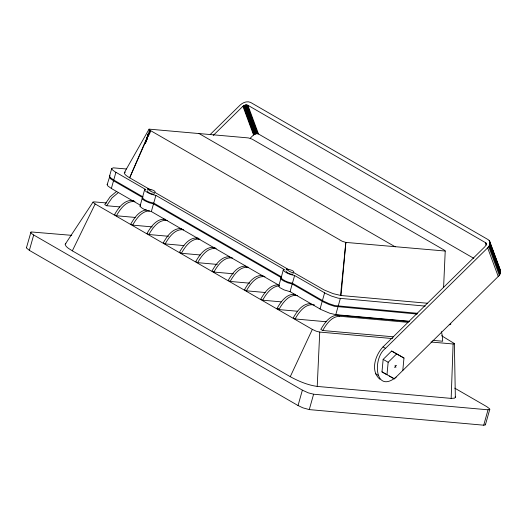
<?xml version="1.0" encoding="UTF-8"?>
<svg xmlns="http://www.w3.org/2000/svg" width="527" height="527" viewBox="0 0 527 527"><rect width="100%" height="100%" fill="white"/><g stroke="black" fill="none" stroke-linecap="round" stroke-linejoin="round"><path stroke-width="0.79" d="M441.593 335.739L454.386 343.564L455.348 397.259L454.603 398.142L451.165 398.392L453.108 343.993L431.014 342.016M443.609 287.103L445.223 251.036L444.828 250.503A3.801 0.804 21.2 0 0 444.017 249.963L252.815 139.543A3.801 0.804 21.2 0 0 251.708 138.976L248.322 137.916L149.069 129.135L124.379 172.586L124.306 173.449L125.617 175.03A19.762 4.176 21.2 0 0 129.668 177.81L151.018 190.142M451.165 398.392L317.221 386.416L319.744 332.069L316.233 331.213L312.346 329.395L95.156 203.969L93.015 202.157L94.326 201.887L106.599 202.981M142.652 198.099L142.191 198.304L139.991 206.38C142.916 209.397 147.303 210.747 151.348 211.558L279.356 285.482M142.191 198.304L142.56 199.226L144.523 200.622L149.227 202.77L153.509 203.863L281.517 277.795M126.375 168.976L113.298 167.843L111.691 168.548L112.462 169.865L114.82 171.657L145.893 189.634L145.03 189.641L144.543 190.227C147.461 193.244 151.855 194.595 155.893 195.405L284.613 269.745L283.289 269.949L281.089 278.025C284.013 281.049 288.401 282.4 292.445 283.21L323.637 301.194L329.204 303.736L334.829 305.581L417.331 313.282M281.365 278.21L280.904 278.414L278.743 286.102L279.916 287.689L284.112 289.916L290.061 291.668L321.259 309.652L329.724 313.242L335.778 314.665L409.242 321.233M280.904 278.414L281.28 279.336L283.243 280.733L287.946 282.88L292.228 283.974L323.42 301.964L328.986 304.501L334.612 306.352L417.12 314.052M283.289 269.949L283.256 270.338C286.181 273.355 290.568 274.705 294.613 275.516L325.805 293.499L331.371 296.042L338.222 298.177L425.217 306.101M427.687 303.269L341.041 295.515L345.844 242.407L342.458 241.346A3.801 0.804 21.2 0 1 341.351 240.78L150.531 130.591L148.976 129.201M403.972 358.031L396.653 353.913L388.155 362.266L386.976 374.743L381.976 371.858L383.155 359.381L391.653 351.022L403.972 358.031L402.793 370.507M340.547 295.456L345.844 242.407L445.223 251.036M379.974 379.315C370.026 371.054 375.296 354.961 383.03 346.904L484.985 246.623L486.197 244.627L485.868 242.861L247.874 105.268L245.279 105.064L242.934 106.256L213.251 135.426M396.166 377.088C374.631 394.558 372.332 357.853 385.533 348.347L487.659 247.874C489.84 245.918 491.302 241.649 488.298 239.719L250.542 102.39C246.972 100.809 242.822 102.567 240.141 105.077L210.227 134.49M381.976 371.858L394.295 378.86L499.346 275.371L500.525 272.821L500.518 270.549L489.623 241.142M454.709 388.129L486.777 406.646L489.557 408.754L489.787 409.334L485.367 424.933L483.714 425.197L309.277 409.598L302.88 407.832L298.045 405.54L29.36 250.371L26.396 247.953L30.994 231.933L71.731 235.345M29.36 250.371L33.688 234.989L31.679 233.645L30.678 232.302M140.65 205.378L111.355 188.462L107.916 186.018L107.146 184.7L109.748 176.486M143.034 196.92L113.74 180.003L110.295 177.559L109.524 176.235L111.691 168.548M111.355 188.462L113.522 180.774L110.703 178.884L109.313 177.006M113.74 180.003L115.9 172.309M145.445 143.186L147.224 136.888M145.551 143.199L148.212 133.746M146.098 141.697L148.535 133.028M146.644 140.195L148.64 133.107M149.088 131.533L149.53 129.952M146.98 139.49L148.752 133.186M149.2 131.605L149.642 130.031M148.594 135.874L150.149 130.36L129.662 177.81L150.531 130.591L149.648 133.746M144.569 189.839L142.376 197.915C145.3 200.939 149.688 202.289 153.726 203.099L281.734 277.024M151.348 211.558L153.509 203.863M153.726 203.099L155.893 195.405M290.061 291.668L292.228 283.974M292.445 283.21L294.613 275.516M320.054 308.987L322.221 301.299M322.438 300.528L324.606 292.841M298.045 405.54L302.373 390.158L33.688 234.989M335.778 314.665L337.945 306.971M338.163 306.207L340.33 298.513M309.277 409.598L313.605 394.216L488.042 409.808L489.787 409.334M483.714 425.197L488.042 409.808M26.35 247.683L26.66 247.315M93.068 202.025L65.117 244.383C66.086 247.604 69.788 249.034 72.337 250.832L290.258 376.686C298.657 381.258 307.696 385.085 317.221 386.416M109.524 176.235L109.965 175.722M107.146 184.7L107.58 184.18M454.412 343.723L453.108 343.993M290.258 376.686L312.346 329.395M72.337 250.832L95.156 203.969M133.904 200.635C124.794 198.837 118.41 207.75 114.53 214.673L116.408 215.754C120.215 209.094 126.17 200.398 134.965 201.643M146.361 209.799C138.95 211.057 134.266 217.987 130.782 224.054L132.652 225.134C136.309 218.843 141.486 211.024 149.576 210.879M165.583 219.324C156.789 218.086 150.827 226.781 147.026 233.435L148.897 234.522C152.705 227.862 158.667 219.166 167.454 220.411M181.828 228.705C173.034 227.466 167.079 236.162 163.271 242.822L165.149 243.902C168.95 237.242 174.911 228.547 183.706 229.792M198.073 238.092C189.285 236.847 183.324 245.542 179.516 252.202L181.393 253.283C185.194 246.623 191.156 237.934 199.95 239.172M215.135 247.545C206.024 245.747 199.641 254.66 195.761 261.583L197.638 262.663C201.446 256.01 207.401 247.315 216.195 248.553M230.806 257.789L228.935 256.708C220.839 256.853 215.662 264.673 212.012 270.964L213.883 272.051C217.691 265.391 223.652 256.695 232.44 257.94M247.058 267.176L245.18 266.089C237.091 266.234 231.913 274.06 228.257 280.351L230.128 281.431C233.935 274.771 239.897 266.076 248.691 267.321M263.059 275.621C254.264 274.376 248.309 283.071 244.502 289.731L246.379 290.812C250.18 284.152 256.142 275.463 264.936 276.701M278.921 285.575L277.676 284.857C269.58 284.995 264.402 292.821 260.746 299.112L262.624 300.192C266.109 294.132 270.792 287.195 278.203 285.944M297.643 311.259L278.869 309.58L276.991 308.493C280.799 301.839 286.76 293.144 295.555 294.382M278.869 309.58C282.676 302.92 288.631 294.224 297.426 295.469M312.043 304.705L310.166 303.618C302.07 303.763 296.892 311.589 293.243 317.88L295.113 318.96C298.987 312.037 305.377 303.124 314.487 304.922M116.085 191.815L110.143 196.795L104.761 204.647L106.632 205.728L112.02 197.875L117.962 192.895M409.492 321.575L337.8 315.166C329.691 315.304 324.487 323.123 320.805 329.421L322.682 330.501C326.358 324.204 331.569 316.384 339.678 316.253L408.109 322.366M250.253 138.232C252.235 136.17 255.154 132.547 258.513 134.01L473.852 258.375M394.473 367.372L396.475 365.402M124.379 172.586L125.419 172.131M65.328 243.869L65.868 243.494M147.231 190.721C146.947 192.526 154.259 195.484 154.615 193.613M140.024 205.991L140.485 205.787M285.95 270.832C285.66 272.643 292.979 275.595 293.328 273.724M281.122 277.643L281.583 277.439M278.743 286.102L279.205 285.904M449.254 324.777L450.737 324.375L450.789 323.697M106.632 205.728L119.695 206.9M116.408 215.754L135.182 217.434M132.652 225.134L152.244 226.887M148.897 234.522L168.488 236.274M165.149 243.902L183.916 245.582M181.393 253.283L200.161 254.963M197.638 262.663L217.223 264.416M213.883 272.051L233.474 273.803M230.128 281.431L249.719 283.183M246.379 290.812L265.147 292.492M262.624 300.192L281.392 301.872M276.991 308.493L278.625 308.644M295.113 318.96L326.127 321.733M322.682 330.501L393.695 336.852M432.878 340.356L442.673 341.232L442.509 336.753L441.428 331.661M319.744 332.069L392.562 338.578M341.041 295.515L333.268 293.691L324.065 289.936L294.106 272.775M313.605 394.216L308.255 392.839L302.373 390.158M198.982 133.509L395.184 246.814M155.294 192.612L288.407 269.488M113.522 180.774L142.817 197.691M337.8 315.166L339.678 316.253M131.46 200.418L133.331 201.498M163.95 219.179L165.827 220.26M180.194 228.56L182.072 229.647M196.446 237.947L198.317 239.027M212.691 247.328L214.561 248.408M261.425 275.476L263.302 276.556M293.921 294.237L295.792 295.318M391.653 351.022L396.653 353.913M383.03 346.904L385.533 348.347M383.155 359.381L388.155 362.266M389.295 375.975L394.295 378.86M375.606 373.808L378.109 375.25M499.827 269.225L500.518 270.549M485.222 424.136L485.453 424.722M489.194 240.483L500.65 271.267M490.011 243.283L500.65 272.031M489.886 244.08L500.525 272.821M489.636 244.897L500.275 273.638M489.26 245.714L499.899 274.455M488.707 246.623L499.346 275.371M485.868 242.861L486.711 245.134M487.659 247.874L498.292 276.622M485.321 242.394L486.157 244.666M395.066 365.277L395.882 367.497M247.874 105.268L258.513 134.01M247.13 104.992L257.769 133.733M246.702 104.926L257.341 133.674M246.247 104.919L256.886 133.66M245.773 104.965L256.405 133.706M245.279 105.064L255.918 133.805M244.785 105.209L255.424 133.957M244.297 105.413L254.93 134.154M243.817 105.65L254.455 134.398M243.362 105.94L254.001 134.681M242.934 106.256L253.573 135.004M455.229 396.614L455.348 397.259M147.481 188.923C155.794 196.123 159.306 190.254 147.481 188.923M286.201 269.033C294.507 276.234 298.025 270.364 286.201 269.033"/></g></svg>
